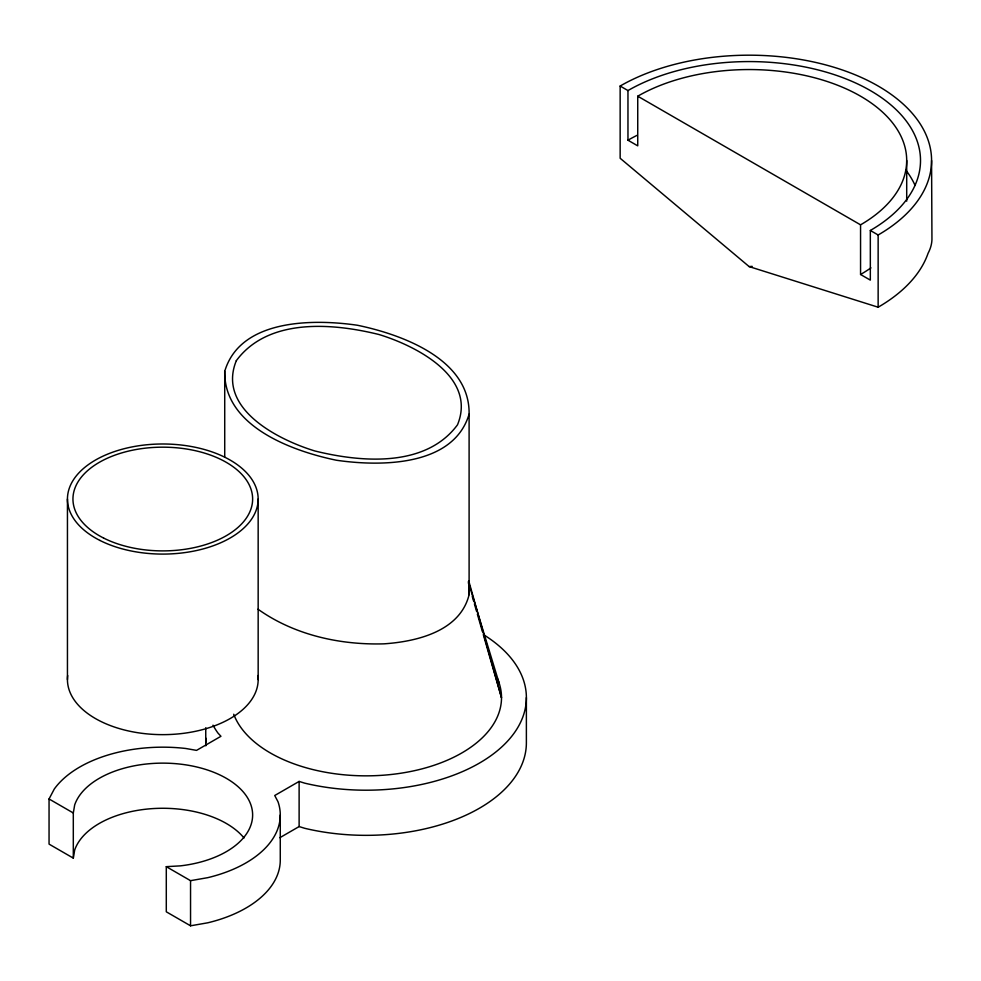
<?xml version="1.0" encoding="UTF-8"?>
<svg xmlns="http://www.w3.org/2000/svg" width="981" height="981" viewBox="0 0 981 981"><rect width="100%" height="100%" fill="white"/><g stroke="black" fill="none" stroke-linecap="round" stroke-linejoin="round"><path stroke-width="1.47" d="M213.012 725.18A160.32 92.557 0 0 0 217.954 733.065L220.946 736.29L196.543 750.379L185.716 748.478A117.475 67.824 0 0 0 54.274 789.043L49.05 798.975L49.05 844.114L73.305 858.117L73.305 812.979L74.691 804.886A89.835 51.858 0 0 1 168.671 763.243A89.835 51.858 0 0 1 252.436 811.606A89.835 51.858 0 0 1 180.32 865.867L166.292 866.664L166.292 911.803L190.547 925.806L207.751 922.802A117.475 67.824 0 0 0 280.272 860.141L280.272 815.003M73.305 858.117L74.691 850.024A89.835 51.858 0 0 1 151.81 808.663A89.835 51.858 0 0 1 244.011 837.97M224.723 457.023L224.723 371.345C240.308 318.764 313.491 318.862 357.415 325.251C401.695 334.423 470.132 359.144 469.102 414.141L469.102 594.694C460.089 631.347 416.717 641.599 383.976 643.843C339.953 645.118 294.263 635.014 258.003 609.213M469.102 414.141C453.516 466.723 380.334 466.625 336.409 460.236C292.13 451.064 223.693 426.343 224.723 371.345M484.835 635.48A160.32 92.557 0 0 1 497.146 750.931A160.32 92.557 0 0 1 304.711 783.157L299.119 781.428L274.729 795.517L278.015 801.771A117.475 67.824 0 0 1 207.751 877.664L190.547 880.668L166.292 866.664M279.867 837.688L299.119 826.566L304.711 828.295A160.32 92.557 0 0 0 526.38 742.776L526.38 697.65M749.141 266.587L878.142 307.212L878.142 234.986A182.429 105.323 0 0 0 878.142 86.034A182.429 105.323 0 0 0 620.151 86.034L620.151 158.26L749.141 266.587L752.182 266.366M620.151 86.034L627.963 90.559A171.368 98.946 0 0 1 870.331 90.559A171.368 98.946 0 0 1 870.331 230.474L870.331 280.125L860.558 274.484L860.558 224.833A157.549 90.963 0 0 0 860.558 96.199A157.549 90.963 0 0 0 637.736 96.199L637.736 145.85L627.963 140.209L627.963 90.559M637.736 96.199L860.558 224.833M870.331 230.474L878.142 234.986M49.05 798.975L73.305 812.979M468.268 581.807L498.9 682.384M468.477 583.352L469.752 587.742M472.29 596.534L473.565 600.936M474.412 603.867L476.521 611.188M477.367 614.118L482.456 631.703M483.302 634.633L501.499 697.65L468.808 581.108L469.102 594.694M931.57 160.516L931.95 239.168A187.653 70.963 -4.2 0 1 928.075 253.282A182.429 105.323 0 0 1 878.142 307.212M906.702 160.516L906.702 201.142M299.119 781.428L299.119 826.566M258.162 499.035L258.162 679.588M205.752 727.73L205.752 742.776M190.547 880.668L190.547 925.806M67.444 499.035L67.444 679.588M205.838 745.805A160.32 92.557 0 0 1 205.949 738.252M497.306 678.312A135.439 78.198 0 0 1 397.195 773.751A135.439 78.198 0 0 1 233.723 714.254M257.905 675.541A95.365 55.059 0 0 1 162.797 734.646A95.365 55.059 0 0 1 67.701 675.541M627.963 140.209A171.368 98.946 0 0 1 637.037 135.341M905.819 170.081A171.368 98.946 0 0 1 915.089 185.458M870.932 267.874A157.549 90.963 0 0 1 860.558 274.484M236.323 360.677C216.691 408.587 277.979 439.758 314.864 450.966C361.057 462.382 425.607 467.937 457.502 424.81C477.134 376.9 415.846 345.729 378.96 334.509C332.767 323.105 268.218 317.55 236.323 360.677M99.927 540.433A95.365 55.059 0 0 0 256.323 509.777A95.365 55.059 0 0 0 132.141 446.907A95.365 55.059 0 0 0 99.927 540.433M103.569 538.029A89.835 51.858 0 0 0 250.903 509.151A89.835 51.858 0 0 0 133.919 449.923A89.835 51.858 0 0 0 103.569 538.029"/></g></svg>
